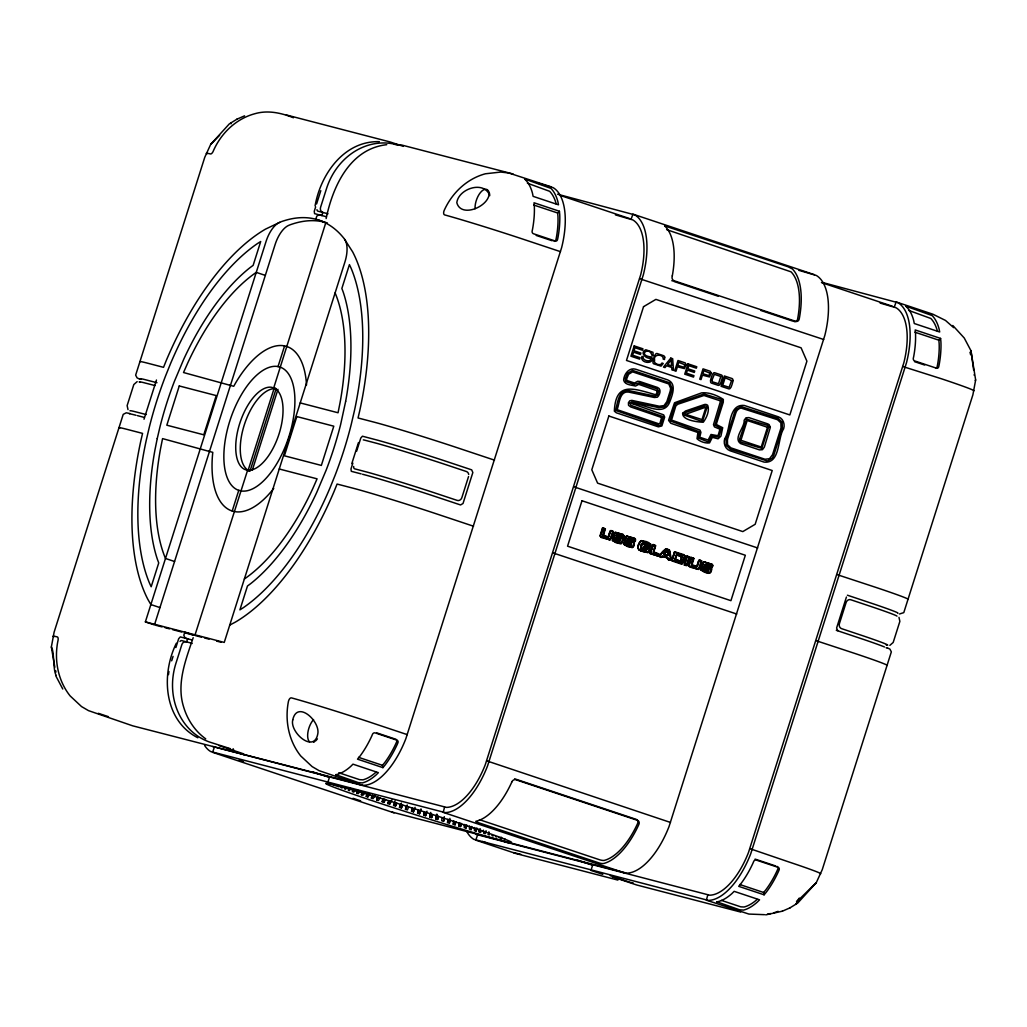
<?xml version="1.0" encoding="UTF-8"?>
<svg xmlns="http://www.w3.org/2000/svg" width="1027" height="1027" viewBox="0 0 1027 1027"><rect width="100%" height="100%" fill="white"/><g stroke="black" fill="none" stroke-linecap="round" stroke-linejoin="round"><path stroke-width="1.5" d="M464.268 824.437L464.255 827.595L465.95 828.109L466.9 825.105M465.95 828.109L465.976 824.951M461.547 823.5L460.597 826.504L458.838 825.965L458.966 822.845M460.597 826.504L460.725 823.372M456.014 821.818L455.064 824.822L453.254 824.27L453.498 821.087M455.064 824.822L455.308 821.639M54.842 667.255L51.35 647.023L54.11 632.196L123.214 414.369L126.244 412.815L129.903 413.509M450.339 820.085L449.39 823.089L447.528 822.524L447.888 819.366M449.39 823.089L449.916 818.365M973.686 370.221L971.003 351.003L975.65 379.977L972.89 394.804L903.786 612.631L899.421 614.005M442.149 817.608L441.687 820.714L443.574 821.305L444.524 818.301M443.574 821.305L444.267 816.632M56.151 675.137C53.006 671.363 54.431 650.848 51.35 647.023M438.606 816.465L437.656 819.469L435.743 818.878L436.616 814.257M437.656 819.469L438.234 816.388M975.65 379.977L975.201 380.452M432.611 814.604L431.661 817.608L429.722 816.991L430.775 812.434M431.661 817.608L432.367 814.565M427.039 811.202L425.614 815.708L423.663 815.091L424.51 811.998M425.614 815.708L426.462 812.614M444.588 807.158L443.163 812.357L624.673 872.924M707.783 894.979L706.358 900.166L748.901 914.069L764.563 914.672M419.542 813.782L420.993 809.199L419.542 813.782L417.591 813.166L418.554 810.11M144.011 419.247L156.463 380.016M327.433 222.987A216.697 101.699 -71.5 0 0 289.704 224.952L288.677 225.388A23.48 11.015 -71.5 0 0 275.12 244.529L154.448 624.917L145.372 621.887L266.044 241.499A23.48 11.015 -71.5 0 1 279.601 222.358M176.349 643.249C160.905 674.495 163.588 720.286 197.839 737.784M315.071 205.939C320.54 174.308 344.058 140.66 379.361 141.662M171.663 660.823L173.062 656.394M175.874 647.562L178.672 638.717L180.316 636.907L192.139 639.988M315.648 206.902L314.249 211.318L314.583 213.642L326.406 216.723M316.586 203.949L320.796 190.688M273.734 488.416A86.679 40.682 -71.5 0 1 235.812 511.793L232.218 510.984L238.765 490.328L237.84 490.02A65.009 30.502 -71.5 0 1 229.804 421.019A65.009 30.502 -71.5 0 1 277.046 366.408L280.923 367.409A65.009 30.502 -71.5 0 1 288.959 436.411A65.009 30.502 -71.5 0 1 241.704 491.034L238.765 490.328M278.022 366.588L284.569 345.932L288.099 346.972A86.679 40.682 -71.5 0 1 306.534 385.035M193.192 637.69C185.797 659.719 176.195 683.61 183.64 707.025C187.402 719.632 194.989 731.147 205.734 738.862M326.15 218.558C332.774 186.478 349.86 148.787 386.755 144.679M194.976 635.084L247.61 470.212A43.288 20.309 -71.5 0 0 279.074 433.843A43.288 20.309 -71.5 0 0 273.721 387.898L325.752 222.859M250.023 471.059L276.147 388.707L273.426 387.795M252.321 470.135L277.97 389.31M351.799 463.613L358.474 442.56M352.852 463.1L350.977 468.992L351.311 471.316L361.157 473.883M356.587 451.302L360.798 438.028L362.441 436.218L377.756 440.236A59.579 1.669 17.6 0 1 444.062 460.648L471.688 469.852L472.844 472.523L463.023 503.487L460.545 504.95L432.919 495.746A59.579 1.669 17.6 0 0 366.626 475.334L362.57 474.256M353.327 788.62L352.377 791.624L353.737 792.099L355.843 789.699M360.207 791.214L358.192 793.64L356.741 793.139L357.691 790.135M364.842 792.793L362.903 795.257L361.363 794.731L362.326 791.727M369.759 794.372L367.859 796.926L366.254 796.387L367.204 793.383M468.543 476.567L461.868 497.62A4.121 3.633 -75.4 0 1 457.169 500.393L433.907 492.652A59.579 1.669 17.6 0 0 367.602 472.24L354.662 468.838A4.121 1.938 -71.5 0 1 353.66 466.451M367.859 796.926L368.821 793.935M375.728 794.782L373.045 798.672L371.35 798.107L372.313 795.103M380.106 797.838L378.411 800.457L376.665 799.879L377.615 796.875M385.587 799.558L383.957 802.292L382.16 801.702L383.11 798.698M383.957 802.292L384.907 799.288M391.942 799.994L389.657 804.167L387.808 803.563L388.771 800.559M389.657 804.167L390.607 801.163M396.897 803.255L395.485 806.067L393.598 805.45L395.036 800.944M395.485 806.067L396.435 803.063M402.7 805.129L401.403 807.992L399.503 807.363L400.453 804.359M401.403 807.992L402.366 804.988M408.579 807.029L407.411 809.918L405.472 809.302L406.435 806.298M415.101 807.325L413.457 811.856L411.519 811.227L412.469 808.236M413.457 811.856L414.42 808.852M417.591 813.166L418.541 810.162M423.663 815.091L424.626 812.087M429.722 816.991L430.685 813.987M435.743 818.878L437.168 814.372M447.528 822.524L448.491 819.52M453.254 824.27L454.216 821.266M458.838 825.965L459.788 822.961M469.39 825.965L469.467 829.161L471.098 829.636L472.048 826.632M474.307 827.505L474.474 830.638L476.027 831.087L476.977 828.083M480.456 829.303L480.713 832.461L479.237 832.024L480.187 829.02M486.079 830.727L485.129 833.731L483.743 833.333L483.409 830.163M501.163 837.121L500.213 840.137L509.289 843.167M846.428 597.046L836.607 628.023L837.762 630.694M214.386 747.22L212.55 752.316L394.073 812.87M411.519 811.227L412.61 808.21M631.104 219.213L632.927 214.13L814.45 274.684M477.581 835.041L475.745 840.125L512.524 852.397L520.869 854.348M894.299 307.022L896.135 301.938L932.901 314.211L945.482 320.437L953.659 327.639M405.472 809.302L407.244 804.963M219.637 135.256L210.843 144.229L229.265 123.946L237.019 119.145M795.861 904.325L797.915 900.628L816.157 882.771L797.735 903.054L789.981 907.855M231.036 123.805L231.139 122.675M399.503 807.363L401.441 803.088M393.598 805.45L395.01 802.639M387.808 803.563L389.336 800.79M211.048 143.6L204.758 157.311L135.654 375.137L137.079 377.859L139.518 379.104M815.952 883.4L822.242 869.689L891.346 651.863L889.921 649.141L887.482 647.896M382.16 801.702L383.79 798.955M376.665 799.879L378.36 797.247M371.35 798.107L373.148 795.514M366.254 796.387L368.141 793.82M361.363 794.731L363.301 792.266M382.93 767.644L385.164 764.922A65.009 30.502 -71.5 0 0 397.154 744.588L397.924 742.752A2.17 1.887 -52 0 0 396.935 740.172L375.163 732.906A2.17 1.887 -52 0 0 372.506 734.279L371.735 736.102A65.009 30.502 -71.5 0 1 359.758 756.45L357.512 759.158L382.93 767.644L382.468 765.308L384.599 762.727A61.748 28.974 -71.5 0 0 395.973 743.407L396.666 741.776A2.17 1.887 -52 0 0 395.677 739.196L376.806 732.893M764.114 894.812L766.347 892.104A65.009 30.502 -71.5 0 0 778.338 871.756L779.108 869.933A2.17 1.887 -52 0 0 778.119 867.353L756.347 860.087A2.17 1.887 -52 0 0 753.69 861.448L752.919 863.283A65.009 30.502 -71.5 0 1 740.942 883.631L738.695 886.34L764.114 894.812L763.652 892.489L765.77 889.908A61.748 28.974 -71.5 0 0 777.157 870.588L777.85 868.945A2.17 1.887 -52 0 0 776.861 866.364M356.741 793.139L358.757 790.713M350.412 787.889L348.294 790.199L349.565 790.649M554.131 241.332A2.17 1.861 82.1 0 0 555.902 239.779L556.275 238.071A61.748 28.974 -71.5 0 0 557.956 216.209L557.661 213L559.42 211.254L534.014 202.768L534.322 206.157A65.009 30.502 -71.5 0 1 532.551 229.162L532.14 231.075A2.17 1.861 82.1 0 0 533.501 233.758L555.286 241.024A2.17 1.861 82.1 0 0 557.545 239.548L557.956 237.635A65.009 30.502 -71.5 0 0 559.741 214.63L559.42 211.254M936.239 368.244A2.17 1.861 82.1 0 0 937.086 366.96L937.458 365.24A61.748 28.974 -71.5 0 0 939.14 343.39L938.845 340.181L940.604 338.422L915.198 329.949L915.506 333.326A65.009 30.502 -71.5 0 1 913.735 356.33L913.311 358.256A2.17 1.861 82.1 0 0 914.685 360.926L936.47 368.192A2.17 1.861 82.1 0 0 938.729 366.729L939.14 364.816A65.009 30.502 -71.5 0 0 940.912 341.811L940.604 338.422M229.74 625.084L235.17 622.221A216.697 101.699 -71.5 0 0 334.211 491.15L337.087 484.051L353.198 488.236A65.009 1.81 17.6 0 1 437.232 514.116L473.524 526.222M765.731 914.877L782.42 911.167M236.801 119.248L244.58 115.833M782.227 911.257L790.199 907.752M137.156 381.633L133.818 384.547L127.13 405.614L128.016 409.632M889.844 645.367L893.182 642.453L899.87 621.386L898.984 617.368M767.618 914.107L770.674 913.542M293.414 117.746C281.218 112.893 267.765 109.915 254.799 113.74A65.009 57.371 -75.4 0 0 213.577 150.378L213.462 150.699A3.89 1.579 -67.6 0 1 210.509 153.947L210.381 153.922A64.727 1.81 17.6 0 0 207.043 153.832M551.255 186.875L508.712 172.972L500.727 172.061L485.399 173.781A65.009 57.371 -75.4 0 0 444.19 210.419L444.062 210.74A3.89 2.028 -67 0 0 444.665 214.913L444.819 214.951A64.727 1.81 17.6 0 1 524.181 239.561L560.485 251.666M639.577 278.702L823.68 339.488M902.772 366.511L941.669 378.847A64.727 1.81 17.6 0 1 973.583 390.825M394.329 144.319L401.814 145.064L513.102 173.987M284.569 345.932L282.938 345.637A86.679 40.682 -71.5 0 0 235.594 382.981L233.732 386.28L229.612 385.202M53.84 636.804A64.727 1.81 17.6 0 1 57.178 636.881L57.307 636.92A3.89 1.592 -75.8 0 1 57.897 641.092L57.807 641.426A65.009 57.371 -75.4 0 0 70.118 695.908L81.518 706.563L88.502 710.633L132.714 725.832L363.494 785.347A65.009 30.502 -71.5 0 0 405.87 738.644L561.641 247.597A65.009 30.502 -71.5 0 0 553.091 187.633L537.147 182.909M504.398 838.969L505.156 839.149M135.975 415.255L132.804 414.459A59.579 1.669 17.6 0 0 129.338 413.804M501.792 838.302L502.665 838.533M286.353 114.96L390.363 142.034L403.329 146.36M557.545 194.206L634.776 214.887A65.009 30.502 -71.5 0 1 643.326 274.851L487.555 765.898A65.009 30.502 -71.5 0 1 445.179 812.601L210.702 751.546A65.009 30.502 -71.5 0 1 204.578 745.422M615.404 214.861L632.825 219.932A59.579 27.96 -71.5 0 1 640.655 274.889L485.322 764.589A59.579 27.96 -71.5 0 1 446.475 807.389L212.653 746.501M798.813 270.332L816.298 275.454A65.009 30.502 -71.5 0 1 824.835 335.405L669.065 826.465A65.009 30.502 -71.5 0 1 626.688 873.155L392.224 812.113M822.28 282.425L897.97 302.708A65.009 30.502 -71.5 0 1 906.52 362.659L750.75 853.707A65.009 30.502 -71.5 0 1 708.373 900.409L473.909 839.367A65.009 30.502 -71.5 0 1 466.54 831.1M880.152 303.081L896.032 307.753A59.579 27.96 -71.5 0 1 903.863 362.698L748.516 852.397A59.579 27.96 -71.5 0 1 709.67 895.197L475.848 834.322M327.985 213.783L317.934 211.164A4.121 1.938 -71.5 0 1 316.971 209.675M300.218 402.918L338.05 412.764L340.04 402.777A173.358 81.351 -71.5 0 0 335.11 292.913M573.708 486.759L757.682 547.969M156.964 382.724L143.934 379.361A59.579 1.669 17.6 0 0 140.853 379.284M155.026 385.561L142.946 382.455A59.579 1.669 17.6 0 0 139.877 382.378M836.902 574.568L875.672 587.328A65.009 1.81 17.6 0 1 907.727 599.357M137.387 415.614L144.422 417.45M279.254 468.992L317.086 478.839L312.927 488.274A173.358 81.351 -71.5 0 1 244.362 578.997M208.661 451.277L212.782 452.342L212.422 456.039A86.679 40.682 -71.5 0 0 230.651 510.458L232.218 510.984M552.744 552.834L736.731 614.03M815.939 640.643L854.708 653.403A65.009 1.81 17.6 0 1 886.763 665.432M145.372 621.887L224.245 642.427L344.905 262.026A23.48 11.015 -71.5 0 0 344.636 239.291M155.963 625.315L162.035 626.894M165.065 627.69L169.609 628.871M172.652 629.654L181.753 632.029M184.783 632.812L193.885 635.187L184.809 632.157L183.82 635.251L184.988 637.921L187.71 638.833L186.542 641.875A4.121 3.633 -75.4 0 0 181.843 644.648L175.899 663.403A63.944 56.446 -75.4 0 0 210.137 742.226L230.407 748.696M195.4 635.585L201.472 637.164M204.501 637.947L209.046 639.141M216.633 641.105L221.177 642.299M513.898 853.013L617.907 880.088M740.647 912.04L636.637 884.966L612.131 876.788M498.84 837.531L499.828 837.788M495.54 836.646L496.632 836.941M491.907 835.644L493.114 835.978M407.283 734.639L370.978 722.52A64.727 1.81 17.6 0 0 291.617 697.924L291.45 697.885A3.89 2.041 -75.8 0 0 288.51 701.133L288.42 701.467A65.009 57.371 -75.4 0 0 300.731 755.962L312.131 766.604L319.102 770.674L361.478 785.103M274.273 388.078L271.141 387.218A43.288 20.309 -71.5 0 0 239.689 423.586A43.288 20.309 -71.5 0 0 245.029 469.544L248.534 470.713M276.096 388.681L274.183 388.193L248.059 470.546L247.302 470.148M487.979 834.54L489.276 834.9L488.865 831.793M527.39 183.191L549.612 191.292A61.748 28.974 -71.5 0 1 556.223 204.001M666.639 229.637L791.021 271.834A61.748 28.974 -71.5 0 1 797.697 318.614L797.53 319.371A3.248 2.799 82.1 0 1 794.128 321.567M908.561 310.359L930.796 318.46A61.748 28.974 -71.5 0 1 937.407 331.182M559.792 195.284L629.371 218.494M821.472 282.592L892.566 306.303M533.745 205.028L557.661 213M914.929 332.196L938.845 340.181M536.21 235.44L552.192 240.767M674.033 281.501L718.117 296.212M760.686 310.411L792.613 321.066M914.492 361.645L924.659 365.034M324.879 222.243L315.803 219.213L316.778 216.119L319.256 214.656L321.977 215.567L322.773 212.409A4.121 3.633 -75.4 0 1 320.565 207.338L326.522 188.583A63.944 56.446 -75.4 0 1 398.014 145.064M265.325 275.403L256.249 272.373A173.358 81.351 -71.5 0 0 187.684 363.096L183.525 372.531L230.42 385.407M494.488 460.147L458.183 448.042A65.009 1.81 17.6 0 0 374.162 422.174L358.051 417.976L359.771 410.582A216.697 101.699 -71.5 0 0 352.646 251.859L344.006 238.431A216.697 101.699 -71.5 0 0 280.628 221.922L265.441 229.162A216.697 101.699 -71.5 0 0 166.387 360.233L163.524 367.332L147.413 363.134A65.009 1.81 17.6 0 0 139.916 361.722M847.416 595.211L874.568 604.287A59.579 1.669 17.6 0 1 897.662 613.196M647.562 545.157C640.45 538.302 637.587 552.77 646.715 549.509C637.189 544.669 656.33 547.121 647.601 552.526C639.757 551.191 634.802 549.663 640.232 541.524C643.03 540.138 650.797 541.832 650.707 545.735C648.435 548.623 640.489 537.622 640.732 547.494C640.758 549.663 645.251 550.511 646.83 549.907C648.076 547.738 642.876 548.944 644.353 546.775C663.365 553.489 628.794 554.644 640.206 542.23A1.374 1.207 -75.4 0 1 641.297 541.216L649.719 543.925L650.515 545.067L650.001 546.338L648.011 545.08M836.286 630.308L863.437 639.385A59.579 1.669 17.6 0 1 884.504 646.971M209.469 451.482L162.561 438.606L160.559 448.606A173.358 81.351 -71.5 0 0 165.488 558.47L174.564 561.499M159.942 607.586L150.866 604.556L147.952 599.511A216.697 101.699 -71.5 0 1 140.84 440.788L142.56 433.394L126.449 429.209A65.009 1.81 17.6 0 0 119.697 428.272M670.477 822.447L486.644 760.827M514.604 778.787L636.226 819.366A3.248 2.837 -52 0 1 637.69 823.23L637.395 823.949A61.748 28.974 -71.5 0 1 604.325 860.382L603.927 860.433A3.248 0.655 12.2 0 1 599.563 859.753L479.468 819.687M755.076 859.098L775.411 865.889M358.551 757.335L382.468 765.308M739.735 884.504L763.652 892.489M338.769 772.728L359.604 779.66L362.916 779.84A61.748 28.974 -71.5 0 0 375.959 772.24M721.403 900.384L740.788 906.841L744.087 907.008A61.748 28.974 -71.5 0 0 757.143 899.421M312.773 771.893L329.41 777.439L327.767 782.6L336.843 785.629M577.482 860.202L592.605 865.247L590.974 870.421L602.772 874.349M612.58 876.48L627.574 881.487M219.149 745.679L243.656 753.857M246.095 755.346L234.297 751.417L233.129 748.747M98.31 713.303L108.464 716.692M239.009 760.262L243.566 761.777M353.018 798.3L360.631 800.829M482.395 841.447L486.747 842.897M344.52 788.852L345.688 789.275M341.067 787.606L342.132 787.991M337.934 786.451L338.897 786.81M335.161 785.411L336.022 785.732M332.748 784.474L333.493 784.756M749.838 848.636L788.466 861.82A64.727 1.81 17.6 0 1 820.38 873.797M952.799 325.495L964.237 337.999L971.285 351.324M55.715 675.676L62.763 689.001M55.702 670.695L55.959 672.133M974.187 374.624L974.251 375.304M478.98 828.879L479.237 832.024M475.86 827.967L476.027 831.087M471.021 826.453L471.098 829.636M249.574 471.046A43.288 20.309 -71.5 0 1 243.81 426.449A43.288 20.309 -71.5 0 1 274.312 388.668M896.969 616.161A59.579 1.669 17.6 0 0 873.592 607.381L850.792 599.755A4.121 3.633 -75.4 0 0 846.107 602.528L839.418 623.594A4.121 3.633 -75.4 0 0 841.626 628.665L864.413 636.291A59.579 1.669 17.6 0 1 886.25 645.02M886.147 647.716A59.579 1.669 17.6 0 1 886.827 648.165M633.3 883.04A63.944 56.446 -75.4 0 1 628.986 881.936M778.107 911.321A65.009 57.371 -75.4 0 1 773.69 912.836M317.407 738.875A13.479 6.329 -71.5 0 1 315.533 740.955M314.57 741.712A13.479 6.329 -71.5 0 1 313.607 742.264M309.499 741.789A13.479 6.329 -71.5 0 1 313.569 719.568M799.276 898.073A13.479 6.329 -71.5 0 1 796.503 901.424M468.71 474.448A4.121 3.633 -75.4 0 0 466.348 471.496L443.073 463.742A59.579 1.669 17.6 0 0 376.768 443.33L363.828 439.928A4.121 1.938 -71.5 0 0 363.301 439.941M969.963 352.338A13.479 6.329 -71.5 0 1 970.592 354.713M487.915 190.2A13.479 6.329 -71.5 0 1 488.505 190.932M488.98 191.869A13.479 6.329 -71.5 0 1 489.738 195.643M475.039 208.751A13.479 6.329 -71.5 0 1 479.108 194.385A13.479 6.329 -71.5 0 1 487.234 189.661M611.078 875.98A4.121 3.633 -75.4 0 1 610.231 875.556M672.518 281A3.248 2.799 82.1 0 1 671.838 280.653M192.19 643.505A4.121 1.938 -71.5 0 0 191.754 643.236L181.702 640.617A4.121 1.938 -71.5 0 0 180.007 641.426M227.57 747.887A4.121 3.633 -75.4 0 1 226.633 747.72M130.031 410.839A59.579 1.669 17.6 0 1 133.78 411.365L145.86 414.472A4.121 1.938 -71.5 0 0 146.386 414.459M168.492 674.636A59.579 52.582 -75.4 0 1 168.941 671.542M489.147 194.09C488.082 206.94 460.918 218.212 456.81 202.666C458.478 189.096 482.433 180.688 489.147 194.09M641.682 357.666C641.413 363.674 654.802 364.418 651.786 357.011C636.47 355.65 649.269 345.483 651.952 355.355L653.198 355.778L652.967 352.287L645.778 349.758C639.436 352.389 645.675 358.962 650.682 358.282C651.477 363.083 641.772 360.426 643.21 356.767L641.952 356.356L641.682 357.666M664.751 357.152L664.469 359.527L663.211 359.116C664.033 354.02 652.851 353.442 654.584 360.169C652.723 363.661 661.029 366.613 661.979 363.032L663.224 363.442L661.041 366.125L653.763 363.84A1.874 1.656 -75.4 0 1 653.018 362.852L652.979 361.209A31.182 27.524 -75.4 0 1 654.892 355.162L655.881 353.866A1.874 1.656 -75.4 0 1 657.036 353.506L663.93 355.804L664.751 357.152M292.759 719.863C289.486 732.238 314.031 753.869 317.779 733.946C320.424 721.172 297.073 699.823 292.759 719.863M604.775 528.969L602.926 535.619L607.881 537.506L608.908 536.928L610.821 530.985L612.734 531.627L610.603 538.507L609.024 539.457L600.949 536.646A1.374 1.22 -75.4 0 1 600.641 535.183L602.862 528.327L604.775 528.969M655.072 545.761L653.172 552.423L658.358 554.349L658.037 555.761L650.566 553.271L653.082 545.234L655.072 545.761M684.906 364.803L683.854 367.268L677.846 365.368L678.808 362.351L684.906 364.803M689.091 557.109L686.601 565.12L684.701 564.709L687.102 556.583L689.091 557.109M693.341 558.521L691.492 565.158L696.447 567.058L697.461 566.48L699.387 560.537L701.3 561.178L699.156 568.047L697.59 568.997L689.502 566.198A1.374 1.22 -75.4 0 1 689.207 564.734L691.415 557.879L693.341 558.521M709.939 373.16L708.887 375.625L702.879 373.725L703.842 370.696L709.939 373.16M697.911 432.521L696.999 438.747C700.029 441.649 705.382 443.471 709.541 442.932L712.34 437.335L718.117 438.811L720.915 436.154L722.713 427.72L716.962 424.819L716.474 423.715L723.278 402.25L723.342 399.413C717.514 395.472 708.912 392.032 701.621 392.866L674.534 402.764L668.564 420.351L670.798 423.265L697.911 432.521M720.595 400.928L713.483 424.664L714.458 426.911L719.927 429.209L718.309 434.922L717.282 435.602L711.005 434.472L708.168 440.031L699.772 437.245L700.928 432.316L699.952 430.069L671.555 420.094L675.805 406.024L677.679 404.291L703.97 395.485L720.595 400.928M661.606 417.488L660.014 423.188L658.936 423.856L617.086 409.657C619.499 403.919 619.307 390.915 628.588 392.07L654.353 397.5L657.408 397.192C659.937 394.907 661.747 389.015 657.537 387.461L639.654 381.492L637.664 381.287L634.493 383.007L627.125 380.555L626.586 379.143L628.55 374.316L632.581 371.864L668.782 383.931L670.631 388.347L670.233 390.992L666.844 401.66L663.981 405.601L659.321 406.23L631.887 400.389L629.769 400.787L628.421 402.712L628.524 405.306L630.629 406.91L661.606 417.488M653.763 551.961L658.885 553.912L658.512 556.172L649.988 553.579L653.108 544.451L655.701 545.709L653.763 551.961M675.407 559.112C687.705 567.007 678.051 546.069 675.407 559.112M711.916 380.337L712.417 381.826L718.502 383.713L720.8 376.498L714.343 374.354L711.916 380.337M731.596 380.555L729.144 387.269L722.751 385.279L725.126 377.795L731.596 380.555M663.108 416.615L661.272 423.894L660.335 425.409L658.654 425.345L615.635 410.441C617.509 403.393 618.472 389.105 629.012 390.619L654.841 396.075L657.396 395.241L658.718 391.043L657.087 388.899L639.192 382.93L633.954 384.419L625.764 381.505L625.238 378.693L627.484 373.34L632.491 370.362L669.72 382.776L672.056 388.206L671.568 391.441L668.192 402.109L664.687 406.91L658.872 407.668L631.772 401.929L629.795 403.175L630.989 405.37L663.108 416.615M672.21 560.318L681.594 563.566L684.457 556.993A1.374 1.207 -75.4 0 0 684.149 555.517L674.79 552.333L672.21 560.318M686.152 364.598L684.444 368.603L677.396 366.793L675.984 371.248L674.726 370.824L678 360.503L685.202 362.903L686.152 364.598M711.185 372.942L709.477 376.96L702.429 375.15L701.017 379.605L699.759 379.181L703.033 368.86L710.235 371.26L711.185 372.942M605.083 528.815C602.194 533.424 601.963 538.315 608.613 536.839C610.449 523.372 617.009 535.17 609.524 539.817L600.41 536.389L602.708 528.019L605.083 528.815M655.38 545.594L653.454 552.269L658.769 554.272L658.191 556.069L650.271 553.425L653.005 544.798L655.38 545.594M689.399 556.942L686.858 565.235L684.56 564.991L687.024 556.146L689.399 556.942M699.4 431.751L698.309 438.041L707.282 441.559L708.9 441.559L711.634 435.833L718.643 437.117L721.416 428.4L715.01 425.217L721.904 402.006L722.032 400.145L720.723 399.182L704.034 393.983L675.419 403.868L670.092 420.903L699.4 431.751M693.636 558.354C690.747 562.963 690.529 567.854 697.166 566.378C699.015 552.924 705.562 564.722 698.078 569.369L688.963 565.941L691.261 557.571L693.636 558.354M675.137 559.035L680.49 561.191L681.902 556.762L676.523 554.939L675.137 559.035M767.516 427.283L761.225 447.04L740.929 440.288L747.194 420.492L767.516 427.283M671.928 560.254L682.198 563.682L684.701 555.787L674.636 552.025L671.928 560.254M705.729 407.912L701.993 419.581L685.612 414.292L704.599 407.565L705.729 407.912M657.293 390.799L656.561 393.752L655.29 394.638C632.35 388.065 615.635 381.762 614.339 411.172L616.341 412.803L658.358 426.834L661.863 425.961L664.674 417.09L663.66 414.857L631.669 403.418C642.761 402.584 662.967 417.912 669.501 402.545C672.056 395.742 677.255 383.803 667.678 379.887L635.79 369.258C629.076 367.165 624.095 373.982 623.633 380.003C624.532 385.022 631.554 384.984 635.52 386.036L638.743 384.355L657.293 390.799M619.82 539.932L619.371 540.805L613.093 538.007L612.336 540.6L620.873 543.912L622.478 542.461L623.094 538.828L616.855 536.133L616.906 535.311L623.107 537.917L624.249 536.903L623.158 534.399L614.968 532.281L613.44 537.134L619.82 539.932M631.13 543.707L630.681 544.58L624.403 541.781L623.646 544.374L632.183 547.686L633.787 546.236L634.404 542.603L628.165 539.907L628.216 539.085L634.416 541.691L635.418 541.101L635.508 539.136L634.468 538.174L626.277 536.055L624.75 540.908L631.13 543.707M708.386 569.484L707.937 570.344L701.659 567.546L700.889 570.152L708.733 573.374L711.043 572.013L711.827 569.112L711.236 567.777L705.292 565.376L705.729 564.696L711.993 567.507L712.918 565.646L712.34 564.311L703.534 561.833L701.993 566.673L708.386 569.484M707.102 407.27L702.648 420.916L700.735 420.993L684.098 415.062L683.956 413.881L685.612 412.469L704.458 406.076L706.05 406.037L707.102 407.27M710.556 380.414L710.607 382.057A1.874 1.656 -75.4 0 0 711.339 383.045L718.232 385.343A1.874 1.656 -75.4 0 0 719.388 384.997L720.376 383.7A31.182 27.524 -75.4 0 0 722.289 377.641L722.251 375.998A1.874 1.656 -75.4 0 0 721.506 375.022L714.612 372.724A1.874 1.656 -75.4 0 0 713.457 373.071L712.468 374.367A31.182 27.524 -75.4 0 0 710.556 380.414M732.996 380.581L732.931 381.197A31.182 27.524 -75.4 0 1 731.019 387.243L730.03 388.54A1.874 1.656 -75.4 0 1 728.875 388.886L721.044 386.28L724.317 375.959L732.148 378.565A1.874 1.656 -75.4 0 1 732.88 379.554L732.996 380.581M670.515 559.805C671.671 548.367 665.239 545.324 659.45 556.275C663.468 555.941 667.332 557.225 670.374 559.92M603.478 535.118L608.241 536.916L610.333 530.574L613.312 531.318L610.231 539.894L601.18 537.493L599.973 535.799L602.579 527.737L605.404 528.918L603.478 535.118M692.031 564.67L696.794 566.468L698.899 560.126L701.865 560.87L698.784 569.446L689.733 567.045L688.539 565.338L691.132 557.276L693.957 558.47L692.031 564.67M641.297 547.686L646.342 549.561L643.505 548.11L644.16 546.056L649.95 547.84L648.294 552.603L638.974 550.113L637.883 547.609L639.654 542.038L641.259 540.6L650.925 544.271L650.142 546.967L642.555 543.861L641.297 547.686M658.692 556.133L661.08 557.481L662.813 556.48L667.537 558.059L668.359 559.908L671.08 560.267L669.334 549.804L665.753 548.726L658.692 556.133M664.007 554.118C670.477 561.91 668.23 543.809 664.007 554.118M615.327 539.291L619.807 540.959A2.734 2.413 -75.4 0 0 620.115 539.971L613.697 536.98L614.313 533.591L615.674 532.371L623.068 534.708L624.069 536.133L623.415 537.647L620.886 536.055L616.624 535.221L616.572 536.325L622.837 538.97L621.425 543.399L612.593 540.459L612.939 538.366L615.327 539.291M626.637 543.065L631.117 544.734A2.734 2.413 -75.4 0 0 631.425 543.745L625.007 540.754L625.623 537.365L626.983 536.145L634.378 538.482L635.379 539.907L634.725 541.422L632.196 539.83L627.933 538.995L627.882 540.099L634.147 542.744L632.735 547.173L623.902 544.233L624.249 542.14L626.637 543.065M703.893 568.842L708.373 570.498A2.734 2.413 -75.4 0 0 708.681 569.523L702.263 566.519L702.879 563.13L704.227 561.91L711.621 564.247L712.635 565.684L711.968 567.199L709.439 565.607L705.177 564.773L705.125 565.877L711.39 568.522L709.991 572.95L701.159 569.998L701.492 567.918L703.893 568.842M667.678 555.158C659.231 557.289 670.13 545.671 667.678 555.158M682.621 413.303C682.249 420.479 698.09 422.046 703.277 422.251C706.525 417.873 709.837 410.684 707.706 405.331A4.365 3.851 -75.4 0 0 704.201 404.612L685.445 411.031L682.621 413.303M724.715 438.722C723.239 443.343 725.19 449.017 729.979 450.725L764.114 462.111C780.674 463.819 777.311 438.067 783.64 428.837C785.129 424.228 783.254 418.554 778.466 416.859L744.331 405.472C727.707 403.65 731.031 429.466 724.715 438.722M685.137 556.377L683.25 562.745L681.646 564.182L671.632 560.793L674.508 551.73L683.931 554.683L685.137 556.377M726.038 439.158L726.243 445.41L730.441 449.287L767.413 461.007L772.394 458.016L773.857 455.115L782.33 428.387L782.15 422.148L778.017 418.284L741.019 406.564L735.987 409.529L734.51 412.443L726.038 439.158M612.837 539.252C612.914 542.936 622.85 545.966 622.593 540.176A1.374 1.207 -75.4 0 0 622.285 538.713C606.829 532.358 621.72 536.068 623.697 536.723A1.374 1.207 -75.4 0 0 623.389 535.247L615.699 532.679A1.374 1.207 -75.4 0 0 614.608 533.681C610.243 539.38 622.157 536.71 620.026 541.165C617.458 543.206 614.544 537.506 612.837 539.252M624.146 543.026C624.223 546.711 634.16 549.74 633.903 543.951A1.374 1.207 -75.4 0 0 633.595 542.487C618.138 536.133 633.03 539.843 635.007 540.497A1.374 1.207 -75.4 0 0 634.699 539.021L627.009 536.453A1.374 1.207 -75.4 0 0 625.918 537.455C621.399 543.18 634.198 540.651 631.104 545.144C628.306 546.672 626.008 541.255 624.146 543.026M670.824 559.997L668.5 559.625L667.666 557.777L662.877 556.172L661.452 557.173L658.987 556.21L666.125 549.073L669.463 550.267L670.824 559.997M701.39 568.791C701.467 572.475 711.416 575.505 711.159 569.728A1.374 1.207 -75.4 0 0 710.851 568.252C695.382 561.897 710.273 565.607 712.25 566.262A1.374 1.207 -75.4 0 0 711.942 564.799L704.252 562.231A1.374 1.207 -75.4 0 0 703.161 563.232C698.809 568.919 710.723 566.249 708.591 570.704C706.011 572.758 703.11 567.058 701.39 568.791M727.411 439.62L727.54 444.691L730.89 447.862L765.025 459.249L769.505 458.697L772.535 454.679L781.008 427.951L780.879 422.854L777.555 419.722L741.122 408.078A6.586 5.803 -75.4 0 0 735.884 412.893L727.411 439.62M682.223 556.929L680.619 561.474L674.829 559.574L676.395 554.644L682.223 556.929M770.353 427.322L764.345 447.117L762.458 449.685L759.466 449.89L740.66 443.613C732.764 438.388 745.037 427.039 744.139 420.261L745.987 417.771L748.914 417.591L767.721 423.869L769.146 424.639L770.353 427.322M667.37 555.004C660.361 556.352 669.976 546.8 667.357 555.042M739.658 438.876L739.645 440.968L741.109 442.175L761.841 448.375L768.774 426.526L767.272 425.306L746.565 419.119L739.658 438.876M689.72 557.058L686.986 565.672L684.175 565.132L686.704 556.043L689.72 557.058M157.247 438.529L154.949 450.031A184.192 86.448 -71.5 0 0 157.452 559.497L158.736 562.924L151.174 586.764L149.595 583.362A205.849 96.602 -71.5 0 1 146.309 440.031L149.326 427.116A205.849 96.602 -71.5 0 1 165.578 375.908L170.585 363.507A205.849 96.602 -71.5 0 1 257.366 243.63L260.704 241.512L253.143 265.351L250.036 267.636A184.192 86.448 -71.5 0 0 183.769 359.193L174.487 381.145A184.192 86.448 -71.5 0 0 159.955 426.962L157.247 438.529M345.663 401.339L340.656 424.408A184.192 86.448 -71.5 0 1 326.124 470.225L316.842 492.19A184.192 86.448 -71.5 0 1 250.562 583.734L247.468 586.019L239.907 609.858L243.245 607.74A205.849 96.602 -71.5 0 0 330.014 487.864L335.033 475.462A205.849 96.602 -71.5 0 0 351.273 424.267L354.289 411.339A205.849 96.602 -71.5 0 0 351.016 268.021L349.424 264.619L341.863 288.459L343.146 291.886A184.192 86.448 -71.5 0 1 345.663 401.339M672.313 275.788L672.107 276.751A3.248 2.799 82.1 0 0 674.161 280.769L795.771 321.348A3.248 2.799 82.1 0 0 799.173 319.14L799.378 318.177A65.009 30.502 -71.5 0 0 792.356 268.933L787.991 266.738L664.649 225.876L665.303 226.543A65.009 30.502 -71.5 0 1 672.313 275.788M179.263 385.959L166.823 425.191L203.782 434.806L216.235 395.588L179.263 385.959M296.816 416.564L284.376 455.795L321.348 465.424L333.788 426.192L296.816 416.564M581.975 500.752L567.559 546.184L730.929 600.679L745.332 555.26L581.975 500.752M608.857 416.012L591.796 469.788L597.598 483.139L742.803 531.588L755.166 524.284L772.214 470.52L608.857 416.012M643.544 306.675L626.483 360.438L789.84 414.947L806.901 361.183L801.099 347.819L655.894 299.383L643.544 306.675M634.198 345.894L630.925 356.215L639.68 359.142L640.129 357.717L632.619 355.201L633.582 352.184L640.463 354.482L640.925 353.057L634.031 350.759L634.994 347.729L642.504 350.233L642.953 348.808L634.198 345.894M688.013 363.84L684.739 374.175L693.507 377.089L693.957 375.664L686.447 373.16L687.41 370.144L694.291 372.429L694.74 371.017L687.859 368.719L688.822 365.689L696.332 368.192L696.781 366.767L688.013 363.84M511.895 781.817L511.51 782.728A65.009 30.502 -71.5 0 1 476.695 821.087L476.194 821.164A3.248 0.655 12.2 0 0 477.273 822.293L598.882 862.873A3.248 0.655 12.2 0 0 603.247 863.553L603.76 863.476A65.009 30.502 -71.5 0 0 638.563 825.13L638.948 824.219A3.248 2.837 -52 0 0 637.485 820.342L515.862 779.763A3.248 2.837 -52 0 0 511.895 781.817M670.798 358.102L663.455 367.075L665.021 367.589L666.536 365.74L671.748 367.473L671.915 369.887L673.481 370.413L672.685 358.731L670.798 358.102M671.234 360.002L667.563 364.495L671.632 365.856L671.234 360.002M335.701 774.653L358.423 782.625L362.338 782.933A65.009 30.502 -71.5 0 0 376.087 774.936L378.385 772.651L352.967 764.165L350.669 766.463A65.009 30.502 -71.5 0 1 336.933 774.461L335.701 774.653M716.885 901.834L739.607 909.794L743.522 910.115A65.009 30.502 -71.5 0 0 757.271 902.117L759.569 899.819L734.151 891.346L731.853 893.644A65.009 30.502 -71.5 0 1 718.117 901.629L716.885 901.834M524.694 179.019L525.529 179.918A65.009 30.502 -71.5 0 1 532.487 193.294L533.103 196.35L558.508 204.822L557.905 201.78A65.009 30.502 -71.5 0 0 550.947 188.39L524.694 179.019M905.878 306.2L906.713 307.086A65.009 30.502 -71.5 0 1 913.671 320.475L914.274 323.518L939.692 332.003L939.089 328.948A65.009 30.502 -71.5 0 0 932.131 315.571L905.878 306.2M368.924 799.571A97.514 2.722 17.6 0 0 511.407 842.435A97.514 2.722 17.6 0 0 375.266 796.644A97.514 2.722 17.6 0 0 368.924 799.571"/></g></svg>
